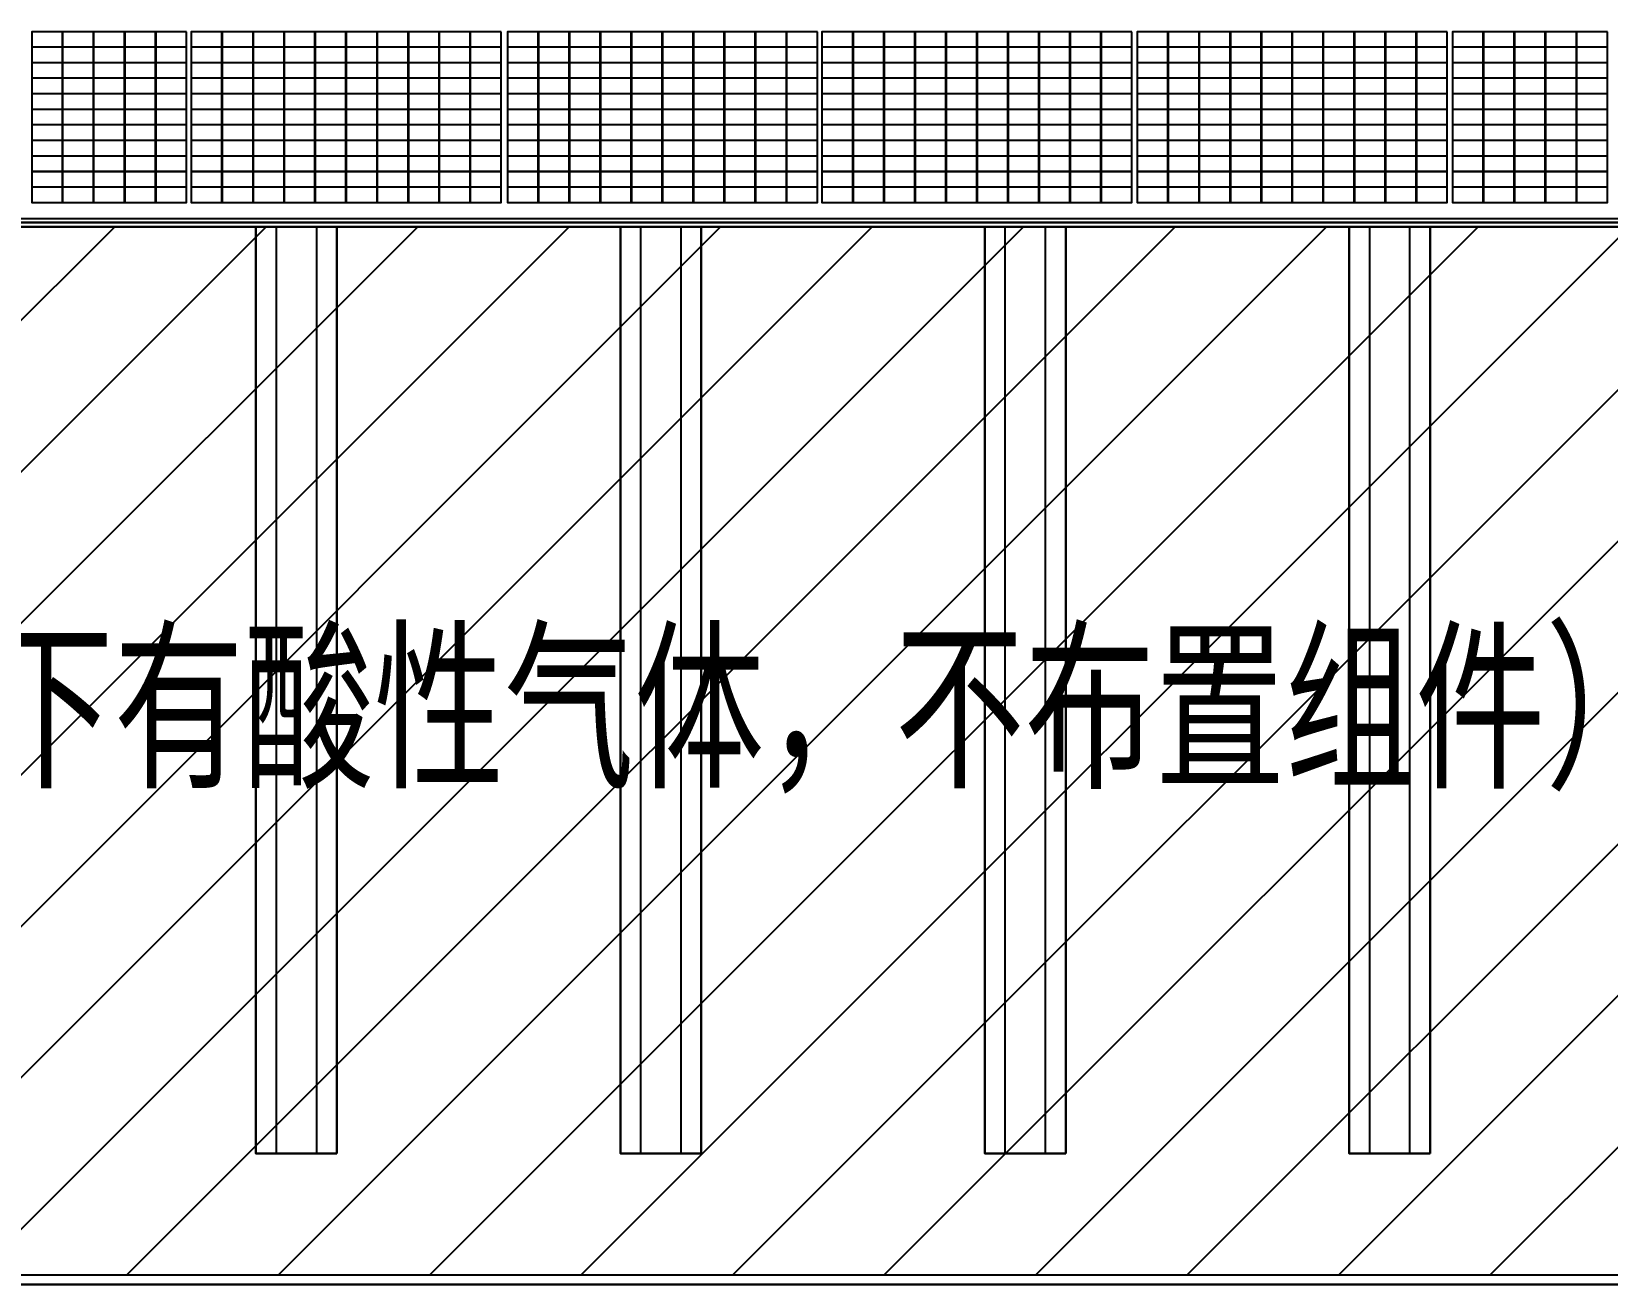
# Model space of a CAD drawing. Header units: millimetres. Extents: x 1218 to 2690, y 1163 to 1758.
# Drawn here: x 2212.5 to 2329.3, y 1336.4 to 1429.3 of the extents above; entities that cross this region are included whole.
import ezdxf
from ezdxf.enums import TextEntityAlignment as Align

# ---------------------------------------------------------------- set-up
doc = ezdxf.new("R2010")
doc.units = ezdxf.units.MM
for name, color, linetype in [('WALL', 9, 'Continuous'), ('单元区域外轮廓', 7, 'ByLayer'), ('屋脊线', 7, 'ByLayer'), ('组件', 7, 'ByLayer'), ('障碍物', 7, 'ByLayer')]:
    doc.layers.add(name, color=color, linetype=linetype)
doc.styles.add('仿宋1250', font='', dxfattribs={"width": 0.7071, "height": 1250})
doc.styles.get('仿宋1250').set_extended_font_data('FangSong')

# ---------------------------------------------------------------- blocks, each defined once
blk = doc.blocks.new('DT1')
at = {"layer": 'WALL'}
for p, q in [((875709.9, 1944103.7), (1182609.9, 1944103.7)), ((78159.9, 1865403.7), (1243359.9, 1865403.7))]:
    blk.add_line(p, q, dxfattribs=at)
for points in [[(875709.9, 1944403.7), (1182609.9, 1944403.7), (1182609.9, 1943803.7), (875709.9, 1943803.7)], [(1027659.9, 1875103.7), (1027659.9, 1943803.7), (1021659.9, 1943803.7), (1021659.9, 1875103.7)], [(1054659.9, 1875103.7), (1054659.9, 1943803.7), (1048659.9, 1943803.7), (1048659.9, 1875103.7)], [(1081659.9, 1875103.7), (1081659.9, 1943803.7), (1075659.9, 1943803.7), (1075659.9, 1875103.7)], [(1108659.9, 1875103.7), (1108659.9, 1943803.7), (1102659.9, 1943803.7), (1102659.9, 1875103.7)]]:
    blk.add_lwpolyline(points, close=True, dxfattribs=at)
for points in [[(1026159.9, 1875103.7), (1026159.9, 1943803.7), (1023159.9, 1943803.7), (1023159.9, 1875103.7), (1026159.9, 1875103.7)], [(1053159.9, 1875103.7), (1053159.9, 1943803.7), (1050159.9, 1943803.7), (1050159.9, 1875103.7), (1053159.9, 1875103.7)], [(1080159.9, 1875103.7), (1080159.9, 1943803.7), (1077159.9, 1943803.7), (1077159.9, 1875103.7), (1080159.9, 1875103.7)], [(1107159.9, 1875103.7), (1107159.9, 1943803.7), (1104159.9, 1943803.7), (1104159.9, 1875103.7), (1107159.9, 1875103.7)], [(1182609.9, 1866103.7), (875709.9, 1866103.7)]]:
    blk.add_lwpolyline(points, dxfattribs=at)
blk = doc.blocks.new('*U582')
at = {"layer": '单元区域外轮廓', "color": 2}
blk.add_polyline3d([(582600, -78700, 12000), (-582600, -78700, 12000), (-582600, 78700, 12000), (582600, 78700, 12000)], close=True, dxfattribs=at)
at = {"flags": 1}
for tag in ['unit_id', 'unit_name', 'parapet_height', 'ground_elevation', 'is_enable_parapet']:
    blk.add_attdef(tag, (0, 0), '', height=2.5, dxfattribs=at)
blk = doc.blocks.new('*U583')
at = {"layer": '屋脊线', "color": 30}
for p, q in [((582600, 0, 16000), (-582600, 0, 16000)), ((-582600, -78700, 12000), (582600, -78700, 12000))]:
    blk.add_line(p, q, dxfattribs=at)
at = {"flags": 1}
for tag in ['unit_id', 'unit_name']:
    blk.add_attdef(tag, (0, 0), '', height=2.5, dxfattribs=at)
blk = doc.blocks.new('*U586')
at = {"color": 0}
blk.add_polyline3d([(0, 0, 0), (-228, 0, 0), (-228, -113, 6), (0, -113, 6)], close=True, dxfattribs=at)
at = {"flags": 1}
for tag in ['silicon-material', 'panel-length', 'panel-width', 'panel-height', 'mounting-hole-spacing1', 'mounting-hole-spacing2', 'userid', 'module-material', 'theme', 'name', 'vmpo', 'voco', 'pmax', 'company-name', 'note', 'id', 'impo', 'isco']:
    blk.add_attdef(tag, (0, 0), '', height=2.5, dxfattribs=at)
blk = doc.blocks.new('*U587')
at = {"layer": '组件', "color": 12}
for p in [(34656, 1415, 1538), (34885, 1415, 1538), (35115, 1415, 1538), (35345, 1415, 1538), (35575, 1415, 1538), (35838, 1415, 1538), (34656, 1300, 1544), (34885, 1300, 1544), (35115, 1300, 1544), (35345, 1300, 1544), (35575, 1300, 1544), (35838, 1300, 1544), (34656, 1185, 1550), (34885, 1185, 1550), (35115, 1185, 1550), (35345, 1185, 1550), (35575, 1185, 1550), (35838, 1185, 1550), (34656, 1070, 1556), (34885, 1070, 1556), (35115, 1070, 1556), (35345, 1070, 1556), (35575, 1070, 1556), (35838, 1070, 1556), (34656, 954, 1562), (34885, 954, 1562), (35115, 954, 1562), (35345, 954, 1562), (35575, 954, 1562), (35838, 954, 1562), (34656, 839, 1567), (34885, 839, 1567), (35115, 839, 1567), (35345, 839, 1567), (35575, 839, 1567), (35838, 839, 1567), (34656, 724, 1573), (34885, 724, 1573), (35115, 724, 1573), (35345, 724, 1573), (35575, 724, 1573), (35838, 724, 1573), (34656, 609, 1579), (34885, 609, 1579), (35115, 609, 1579), (35345, 609, 1579), (35575, 609, 1579), (35838, 609, 1579), (34656, 493, 1585), (34885, 493, 1585), (35115, 493, 1585), (35345, 493, 1585), (35575, 493, 1585), (35838, 493, 1585), (34656, 378, 1591), (34885, 378, 1591), (35115, 378, 1591), (35345, 378, 1591), (35575, 378, 1591), (35838, 378, 1591), (34656, 263, 1597), (34885, 263, 1597), (35115, 263, 1597), (35345, 263, 1597), (35575, 263, 1597), (35838, 263, 1597)]:
    blk.add_blockref('*U586', p, dxfattribs=at)
at = {"layer": '组件', "color": 110}
for p in [(36068, 1415, 1538), (36298, 1415, 1538), (36527, 1415, 1538), (36757, 1415, 1538), (36987, 1415, 1538), (37217, 1415, 1538), (37447, 1415, 1538), (37676, 1415, 1538), (37906, 1415, 1538), (38181, 1415, 1538), (38411, 1415, 1538), (36068, 1300, 1544), (36298, 1300, 1544), (36527, 1300, 1544), (36757, 1300, 1544), (36987, 1300, 1544), (37217, 1300, 1544), (37447, 1300, 1544), (37676, 1300, 1544), (37906, 1300, 1544), (38181, 1300, 1544), (38411, 1300, 1544), (36068, 1185, 1550), (36298, 1185, 1550), (36527, 1185, 1550), (36757, 1185, 1550), (36987, 1185, 1550), (37217, 1185, 1550), (37447, 1185, 1550), (37676, 1185, 1550), (37906, 1185, 1550), (38181, 1185, 1550), (38411, 1185, 1550), (36068, 1070, 1556), (36298, 1070, 1556), (36527, 1070, 1556), (36757, 1070, 1556), (36987, 1070, 1556), (37217, 1070, 1556), (37447, 1070, 1556), (37676, 1070, 1556), (37906, 1070, 1556), (38181, 1070, 1556), (38411, 1070, 1556), (36068, 954, 1562), (36298, 954, 1562), (36527, 954, 1562), (36757, 954, 1562), (36987, 954, 1562), (37217, 954, 1562), (37447, 954, 1562), (37676, 954, 1562), (37906, 954, 1562), (38181, 954, 1562), (38411, 954, 1562), (36068, 839, 1567), (36298, 839, 1567), (36527, 839, 1567), (36757, 839, 1567), (36987, 839, 1567), (37217, 839, 1567), (37447, 839, 1567), (37676, 839, 1567), (37906, 839, 1567), (38181, 839, 1567), (38411, 839, 1567), (36068, 724, 1573), (36298, 724, 1573), (36527, 724, 1573), (36757, 724, 1573), (36987, 724, 1573), (37217, 724, 1573), (37447, 724, 1573), (37676, 724, 1573), (37906, 724, 1573), (38181, 724, 1573), (38411, 724, 1573), (36068, 609, 1579), (36298, 609, 1579), (36527, 609, 1579), (36757, 609, 1579), (36987, 609, 1579), (37217, 609, 1579), (37447, 609, 1579), (37676, 609, 1579), (37906, 609, 1579), (38181, 609, 1579), (38411, 609, 1579), (36068, 493, 1585), (36298, 493, 1585), (36527, 493, 1585), (36757, 493, 1585), (36987, 493, 1585), (37217, 493, 1585), (37447, 493, 1585), (37676, 493, 1585), (37906, 493, 1585), (38181, 493, 1585), (38411, 493, 1585), (36068, 378, 1591), (36298, 378, 1591), (36527, 378, 1591), (36757, 378, 1591), (36987, 378, 1591), (37217, 378, 1591), (37447, 378, 1591), (37676, 378, 1591), (37906, 378, 1591), (38181, 378, 1591), (38411, 378, 1591), (36068, 263, 1597), (36298, 263, 1597), (36527, 263, 1597), (36757, 263, 1597), (36987, 263, 1597), (37217, 263, 1597), (37447, 263, 1597), (37676, 263, 1597), (37906, 263, 1597), (38181, 263, 1597), (38411, 263, 1597)]:
    blk.add_blockref('*U586', p, dxfattribs=at)
at = {"layer": '组件', "color": 240}
for p in [(38641, 1415, 1538), (38871, 1415, 1538), (39101, 1415, 1538), (39330, 1415, 1538), (39560, 1415, 1538), (39790, 1415, 1538), (40020, 1415, 1538), (40250, 1415, 1538), (40512, 1415, 1538), (40742, 1415, 1538), (40972, 1415, 1538), (38641, 1300, 1544), (38871, 1300, 1544), (39101, 1300, 1544), (39330, 1300, 1544), (39560, 1300, 1544), (39790, 1300, 1544), (40020, 1300, 1544), (40250, 1300, 1544), (40512, 1300, 1544), (40742, 1300, 1544), (40972, 1300, 1544), (38641, 1185, 1550), (38871, 1185, 1550), (39101, 1185, 1550), (39330, 1185, 1550), (39560, 1185, 1550), (39790, 1185, 1550), (40020, 1185, 1550), (40250, 1185, 1550), (40512, 1185, 1550), (40742, 1185, 1550), (40972, 1185, 1550), (38641, 1070, 1556), (38871, 1070, 1556), (39101, 1070, 1556), (39330, 1070, 1556), (39560, 1070, 1556), (39790, 1070, 1556), (40020, 1070, 1556), (40250, 1070, 1556), (40512, 1070, 1556), (40742, 1070, 1556), (40972, 1070, 1556), (38641, 954, 1562), (38871, 954, 1562), (39101, 954, 1562), (39330, 954, 1562), (39560, 954, 1562), (39790, 954, 1562), (40020, 954, 1562), (40250, 954, 1562), (40512, 954, 1562), (40742, 954, 1562), (40972, 954, 1562), (38641, 839, 1567), (38871, 839, 1567), (39101, 839, 1567), (39330, 839, 1567), (39560, 839, 1567), (39790, 839, 1567), (40020, 839, 1567), (40250, 839, 1567), (40512, 839, 1567), (40742, 839, 1567), (40972, 839, 1567), (38641, 724, 1573), (38871, 724, 1573), (39101, 724, 1573), (39330, 724, 1573), (39560, 724, 1573), (39790, 724, 1573), (40020, 724, 1573), (40250, 724, 1573), (40512, 724, 1573), (40742, 724, 1573), (40972, 724, 1573), (38641, 609, 1579), (38871, 609, 1579), (39101, 609, 1579), (39330, 609, 1579), (39560, 609, 1579), (39790, 609, 1579), (40020, 609, 1579), (40250, 609, 1579), (40512, 609, 1579), (40742, 609, 1579), (40972, 609, 1579), (38641, 493, 1585), (38871, 493, 1585), (39101, 493, 1585), (39330, 493, 1585), (39560, 493, 1585), (39790, 493, 1585), (40020, 493, 1585), (40250, 493, 1585), (40512, 493, 1585), (40742, 493, 1585), (40972, 493, 1585), (38641, 378, 1591), (38871, 378, 1591), (39101, 378, 1591), (39330, 378, 1591), (39560, 378, 1591), (39790, 378, 1591), (40020, 378, 1591), (40250, 378, 1591), (40512, 378, 1591), (40742, 378, 1591), (40972, 378, 1591), (38641, 263, 1597), (38871, 263, 1597), (39101, 263, 1597), (39330, 263, 1597), (39560, 263, 1597), (39790, 263, 1597), (40020, 263, 1597), (40250, 263, 1597), (40512, 263, 1597), (40742, 263, 1597), (40972, 263, 1597)]:
    blk.add_blockref('*U586', p, dxfattribs=at)
at = {"layer": '组件', "color": 214}
for p in [(41202, 1415, 1538), (41432, 1415, 1538), (41661, 1415, 1538), (41891, 1415, 1538), (42121, 1415, 1538), (42351, 1415, 1538), (42581, 1415, 1538), (42848, 1415, 1538), (43078, 1415, 1538), (43308, 1415, 1538), (43538, 1415, 1538), (41202, 1300, 1544), (41432, 1300, 1544), (41661, 1300, 1544), (41891, 1300, 1544), (42121, 1300, 1544), (42351, 1300, 1544), (42581, 1300, 1544), (42848, 1300, 1544), (43078, 1300, 1544), (43308, 1300, 1544), (43538, 1300, 1544), (41202, 1185, 1550), (41432, 1185, 1550), (41661, 1185, 1550), (41891, 1185, 1550), (42121, 1185, 1550), (42351, 1185, 1550), (42581, 1185, 1550), (42848, 1185, 1550), (43078, 1185, 1550), (43308, 1185, 1550), (43538, 1185, 1550), (41202, 1070, 1556), (41432, 1070, 1556), (41661, 1070, 1556), (41891, 1070, 1556), (42121, 1070, 1556), (42351, 1070, 1556), (42581, 1070, 1556), (42848, 1070, 1556), (43078, 1070, 1556), (43308, 1070, 1556), (43538, 1070, 1556), (41202, 954, 1562), (41432, 954, 1562), (41661, 954, 1562), (41891, 954, 1562), (42121, 954, 1562), (42351, 954, 1562), (42581, 954, 1562), (42848, 954, 1562), (43078, 954, 1562), (43308, 954, 1562), (43538, 954, 1562), (41202, 839, 1567), (41432, 839, 1567), (41661, 839, 1567), (41891, 839, 1567), (42121, 839, 1567), (42351, 839, 1567), (42581, 839, 1567), (42848, 839, 1567), (43078, 839, 1567), (43308, 839, 1567), (43538, 839, 1567), (41202, 724, 1573), (41432, 724, 1573), (41661, 724, 1573), (41891, 724, 1573), (42121, 724, 1573), (42351, 724, 1573), (42581, 724, 1573), (42848, 724, 1573), (43078, 724, 1573), (43308, 724, 1573), (43538, 724, 1573), (41202, 609, 1579), (41432, 609, 1579), (41661, 609, 1579), (41891, 609, 1579), (42121, 609, 1579), (42351, 609, 1579), (42581, 609, 1579), (42848, 609, 1579), (43078, 609, 1579), (43308, 609, 1579), (43538, 609, 1579), (41202, 493, 1585), (41432, 493, 1585), (41661, 493, 1585), (41891, 493, 1585), (42121, 493, 1585), (42351, 493, 1585), (42581, 493, 1585), (42848, 493, 1585), (43078, 493, 1585), (43308, 493, 1585), (43538, 493, 1585), (41202, 378, 1591), (41432, 378, 1591), (41661, 378, 1591), (41891, 378, 1591), (42121, 378, 1591), (42351, 378, 1591), (42581, 378, 1591), (42848, 378, 1591), (43078, 378, 1591), (43308, 378, 1591), (43538, 378, 1591), (41202, 263, 1597), (41432, 263, 1597), (41661, 263, 1597), (41891, 263, 1597), (42121, 263, 1597), (42351, 263, 1597), (42581, 263, 1597), (42848, 263, 1597), (43078, 263, 1597), (43308, 263, 1597), (43538, 263, 1597)]:
    blk.add_blockref('*U586', p, dxfattribs=at)
at = {"layer": '组件', "color": 231}
for p in [(43768, 1415, 1538), (43997, 1415, 1538), (44227, 1415, 1538), (44457, 1415, 1538), (44687, 1415, 1538), (44917, 1415, 1538), (45184, 1415, 1538), (45414, 1415, 1538), (45644, 1415, 1538), (45874, 1415, 1538), (46104, 1415, 1538), (43768, 1300, 1544), (43997, 1300, 1544), (44227, 1300, 1544), (44457, 1300, 1544), (44687, 1300, 1544), (44917, 1300, 1544), (45184, 1300, 1544), (45414, 1300, 1544), (45644, 1300, 1544), (45874, 1300, 1544), (46104, 1300, 1544), (43768, 1185, 1550), (43997, 1185, 1550), (44227, 1185, 1550), (44457, 1185, 1550), (44687, 1185, 1550), (44917, 1185, 1550), (45184, 1185, 1550), (45414, 1185, 1550), (45644, 1185, 1550), (45874, 1185, 1550), (46104, 1185, 1550), (43768, 1070, 1556), (43997, 1070, 1556), (44227, 1070, 1556), (44457, 1070, 1556), (44687, 1070, 1556), (44917, 1070, 1556), (45184, 1070, 1556), (45414, 1070, 1556), (45644, 1070, 1556), (45874, 1070, 1556), (46104, 1070, 1556), (43768, 954, 1562), (43997, 954, 1562), (44227, 954, 1562), (44457, 954, 1562), (44687, 954, 1562), (44917, 954, 1562), (45184, 954, 1562), (45414, 954, 1562), (45644, 954, 1562), (45874, 954, 1562), (46104, 954, 1562), (43768, 839, 1567), (43997, 839, 1567), (44227, 839, 1567), (44457, 839, 1567), (44687, 839, 1567), (44917, 839, 1567), (45184, 839, 1567), (45414, 839, 1567), (45644, 839, 1567), (45874, 839, 1567), (46104, 839, 1567), (43768, 724, 1573), (43997, 724, 1573), (44227, 724, 1573), (44457, 724, 1573), (44687, 724, 1573), (44917, 724, 1573), (45184, 724, 1573), (45414, 724, 1573), (45644, 724, 1573), (45874, 724, 1573), (46104, 724, 1573), (43768, 609, 1579), (43997, 609, 1579), (44227, 609, 1579), (44457, 609, 1579), (44687, 609, 1579), (44917, 609, 1579), (45184, 609, 1579), (45414, 609, 1579), (45644, 609, 1579), (45874, 609, 1579), (46104, 609, 1579), (43768, 493, 1585), (43997, 493, 1585), (44227, 493, 1585), (44457, 493, 1585), (44687, 493, 1585), (44917, 493, 1585), (45184, 493, 1585), (45414, 493, 1585), (45644, 493, 1585), (45874, 493, 1585), (46104, 493, 1585), (43768, 378, 1591), (43997, 378, 1591), (44227, 378, 1591), (44457, 378, 1591), (44687, 378, 1591), (44917, 378, 1591), (45184, 378, 1591), (45414, 378, 1591), (45644, 378, 1591), (45874, 378, 1591), (46104, 378, 1591), (43768, 263, 1597), (43997, 263, 1597), (44227, 263, 1597), (44457, 263, 1597), (44687, 263, 1597), (44917, 263, 1597), (45184, 263, 1597), (45414, 263, 1597), (45644, 263, 1597), (45874, 263, 1597), (46104, 263, 1597)]:
    blk.add_blockref('*U586', p, dxfattribs=at)
at = {"flags": 1}
for tag in ['tilt', 'azimuth', 'mode', 'align', 'array-mode', 'panel-x', 'panel-y', 'offset-x', 'offset-y', 'panel-per-row', 'bracket-type', 'bracket-value', 'row-per-array']:
    blk.add_attdef(tag, (0, 0), '', height=2.5, dxfattribs=at)
blk = doc.blocks.new('*U653')
at = {"layer": '障碍物', "color": 1}
blk.add_polyline3d([(447900, -69000, 10), (441900, -69000, 10), (441900, -300, 10), (447900, -300, 10)], close=True, dxfattribs=at)
at = {"flags": 1}
for tag in ['height', 'shape']:
    blk.add_attdef(tag, (0, 0), '', height=2.5, dxfattribs=at)
blk = doc.blocks.new('*U656')
at = {"layer": '障碍物', "color": 1}
blk.add_polyline3d([(366900, -69000, 10), (360900, -69000, 10), (360900, -300, 10), (366900, -300, 10)], close=True, dxfattribs=at)
at = {"flags": 1}
for tag in ['height', 'shape']:
    blk.add_attdef(tag, (0, 0), '', height=2.5, dxfattribs=at)
blk = doc.blocks.new('*U678')
at = {"layer": '障碍物', "color": 1}
blk.add_polyline3d([(393900, -69000, 10), (387900, -69000, 10), (387900, -300, 10), (393900, -300, 10)], close=True, dxfattribs=at)
at = {"flags": 1}
for tag in ['height', 'shape']:
    blk.add_attdef(tag, (0, 0), '', height=2.5, dxfattribs=at)
blk = doc.blocks.new('*U687')
at = {"layer": '障碍物', "color": 1}
blk.add_polyline3d([(214950, -300, 10), (507304, -300, 10), (507304, -78000, 10), (214950, -78000, 10)], close=True, dxfattribs=at)
at = {"flags": 1}
for tag in ['height', 'shape']:
    blk.add_attdef(tag, (0, 0), '', height=2.5, dxfattribs=at)
blk = doc.blocks.new('*U700')
at = {"layer": '障碍物', "color": 1}
blk.add_polyline3d([(420900, -69000, 10), (414900, -69000, 10), (414900, -300, 10), (420900, -300, 10)], close=True, dxfattribs=at)
at = {"flags": 1}
for tag in ['height', 'shape']:
    blk.add_attdef(tag, (0, 0), '', height=2.5, dxfattribs=at)

msp = doc.modelspace()

# ---------------------------------------------------------------- hatches: boundary and pattern name
at = {"ltscale": 5000}
h = msp.add_hatch(dxfattribs=at)
h.set_pattern_fill('ANSI31', color=256, scale=5)
h.set_pattern_definition([(45, (2698.241, -2326.2806), (-5.61266, 5.61266), [])])
h.paths.add_polyline_path([(2083.171, 1414.85), (2375.525, 1414.85), (2375.525, 1337.15), (2083.171, 1337.15)])

# ---------------------------------------------------------------- linework, layer by layer
at = {"elevation": 12.3}
msp.add_lwpolyline([(2083.171, 1414.85), (2375.525, 1414.85), (2375.525, 1337.15), (2083.171, 1337.15)], close=True, dxfattribs=at)
at = {"layer": '单元区域外轮廓', "color": 4, "elevation": 12}
msp.add_lwpolyline([(2450.821, 1336.45), (1285.621, 1336.45), (1285.621, 1493.85), (2450.821, 1493.85)], close=True, dxfattribs=at)
at = {"layer": '屋脊线', "color": 30, "elevation": 16}
msp.add_lwpolyline([(1285.621, 1415.15), (2450.821, 1415.15)], dxfattribs=at)
at = {"layer": '障碍物', "color": 2, "elevation": 12.3}
for points in [[(2083.171, 1414.85), (2375.525, 1414.85), (2375.525, 1337.15), (2083.171, 1337.15)], [(2235.121, 1346.15), (2229.121, 1346.15), (2229.121, 1414.85), (2235.121, 1414.85)], [(2262.121, 1346.15), (2256.121, 1346.15), (2256.121, 1414.85), (2262.121, 1414.85)], [(2289.121, 1346.15), (2283.121, 1346.15), (2283.121, 1414.85), (2289.121, 1414.85)], [(2316.121, 1346.15), (2310.121, 1346.15), (2310.121, 1414.85), (2316.121, 1414.85)]]:
    msp.add_lwpolyline(points, close=True, dxfattribs=at)

# ---------------------------------------------------------------- block references
at = {"xscale": 0.001, "yscale": 0.001, "zscale": 0.001}
msp.add_blockref('DT1', (1207.461, -528.954, 12.3), dxfattribs=at)
at = {"layer": '单元区域外轮廓', "xscale": 0.001, "yscale": 0.001, "zscale": 0.001}
msp.add_blockref('*U582', (1868.221, 1415.15), dxfattribs=at)
at = {"layer": '屋脊线', "xscale": 0.001, "yscale": 0.001, "zscale": 0.001}
msp.add_blockref('*U583', (1868.221, 1415.15), dxfattribs=at)
at = {"layer": '组件', "xscale": 0.01, "yscale": 0.01, "zscale": 0.01}
msp.add_blockref('*U587', (1868.221, 1415.15), dxfattribs=at)
at = {"layer": '障碍物', "xscale": 0.001, "yscale": 0.001, "zscale": 0.001}
for name in ['*U687', '*U656', '*U678', '*U700', '*U653']:
    msp.add_blockref(name, (1868.221, 1415.15), dxfattribs=at)

# ---------------------------------------------------------------- texts
at = {"color": 1, "style": '仿宋1250', "width": 0.7071}
msp.add_text('酸连轧车间（车间下有酸性气体，不布置组件）', height=10, dxfattribs=at).set_placement((2233.043, 1379.396, 12.3), align=Align.MIDDLE)

doc.saveas('drawing.dxf')
